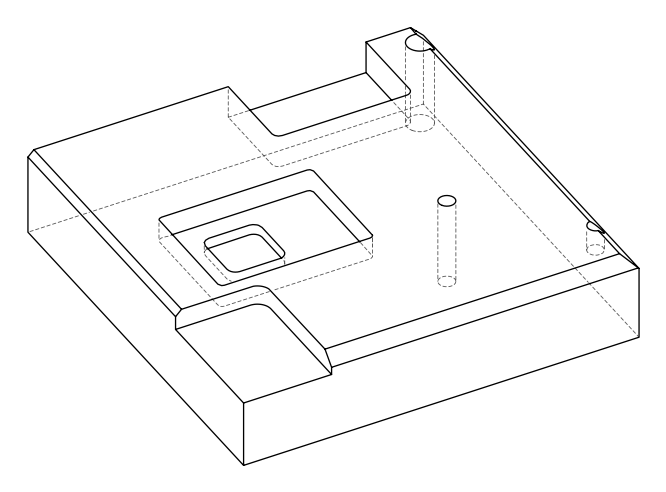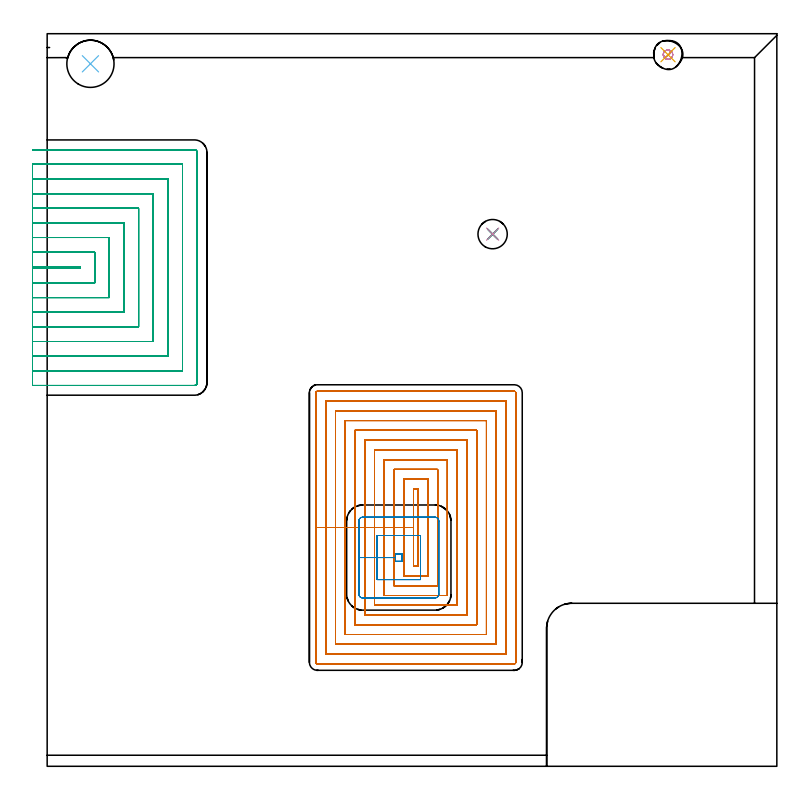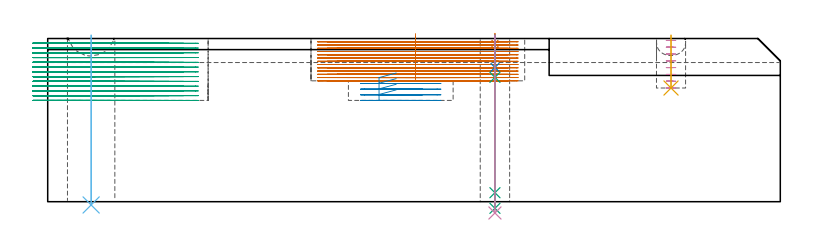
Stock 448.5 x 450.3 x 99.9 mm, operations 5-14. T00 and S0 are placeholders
(PLAN: 14 operations, 10 tool changes, 234.6 min)
(1 AREA_MILL | FG_CHAMFER_SURFACE | UGT0205_001 | 20.64 min | 48445 mm3)
(2 AREA_MILL_1 | FG_CHAMFER_SURFACE_1 | UGT0205_001 | 7.55 min | 7191 mm3)
(3 AREA_MILL_2 | FG_CHAMFER_SURFACE_2 | UGT0205_001 | 14 min | 32565 mm3)
(4 MILL_CORNER_NOTCH_RECTANGULAR | CORNER_NOTCH_RECTANGULAR | UGT0201_006 | Follow Part, ap 7, ae 75% | 7.09 min | 318556 mm3)
(5 MILL_RECTANGULAR_POCKET | POCKET_RECTANGULAR_STRAIGHT | NXT0201_009 | Follow Part, ap 2, ae 75% | 100.05 min | 594123 mm3)
(6 MILL_RECTANGULAR_POCKET_1 | POCKET_RECTANGULAR_STRAIGHT_1 | UGT0201_133 | Follow Part, ap 3.75, ae 75% | 3.33 min | 48732 mm3)
(7 MILL_SLOT | SLOT_PARTIAL_RECTANGULAR | NXT0201_011 | Follow Part, ap 3, ae 75% | 79.36 min | 582985 mm3)
(8 MILL_BLIND_HOLE_FROM_SOLID_MATERIAL | STEP1POCKET | NXT0201_011 | Spiral | 1.01 min | 6815 mm3)
(9 BORE_BLIND_HOLE | STEP1POCKET | UGT0332_075 | 0.13 min | 0 mm3)
(10 INDEXABLE_INSERT_DRILL_THROUGH_HOLE_FROM_SOLID | STEP1HOLE | NXT0302_029 | 0.42 min | 64972 mm3)
(11 SPOT_DRILL | STEP1HOLE_1 | NXT0321_9005460120000 | 0.05 min | 155 mm3)
(12 DRILL_BLIND_HOLE_INTO_CENTER | STEP1HOLE_1 | NXT0301_089 | 0.08 min | 1576 mm3)
(13 GUN_DRILL_THROUGH_HOLE | STEP1HOLE_1 | UGT0307_008 | 0.52 min | 7937 mm3)
(14 DRILL_TO_ENLARGE_THROUGH_HOLE | STEP1HOLE_1 | UGT0301_046 | 0.44 min | 15697 mm3)
(TOOL UGT0205_001 | Chamfer Mill 20 x 3 x 45 deg. | D20 FL50 Z2)
(TOOL UGT0201_006 | End Mill 28 mm | D28 FL25 Z2)
(TOOL NXT0201_009 | ENDMILL 8mm [2P460-0800-NA 1630] | D8 FL26 Z6)
(TOOL UGT0201_133 | Carbide End Mill 15.0 | D15 FL30 Z4)
(TOOL NXT0201_011 | ENDMILL 12mm [2P460-1200-NA 1630] | D12 FL38 Z6)
(TOOL UGT0332_075 | 17.75 mm Rough Boring Bar | D17.75)
(TOOL NXT0302_029 | Index. Insert Drill 29mm [880-D2900L32-05] | D29 PA176 FL145 Z2)
(TOOL NXT0321_9005460120000 | NC Spot Drill, 142deg, 12mm, Carbide, Uncoated | D12 PA142 FL30 Z2)
(TOOL NXT0301_089 | Carbide Drill 11.8mm [860.1-1180-035A1-MM 2214] | D11.8 PA140 FL55 Z2)
(TOOL UGT0307_008 | Gun Drill 11 mm | D11 PA130 FL24 Z1)
(TOOL UGT0301_046 | Twist Drill 18 mm | D18 PA118 FL130 Z2)
(OP 5 MILL_RECTANGULAR_POCKET)
G17 G21 G94 G90
T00 M6
G54
G17 G0 G90 X225.2 Y165.382 S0 M3
G43 Z109.9 H1
Z102.9
G94 G1 Y146.75 Z97.908 F250.
Y123. F500.
X228.
Y170.5
X225.2
Y146.75
X219.2
Y117.
X234.
Y176.5
X219.2
Y146.75
X213.2
Y111.
X240.
Y182.5
X213.2
Y146.75
X207.2
Y105.
X246.
Y188.5
X207.2
Y146.75
X201.2
Y99.
X252.
Y194.5
X201.2
Y146.75
X195.2
Y93.
X258.
Y200.5
X195.2
Y146.75
X189.2
Y87.
X264.
Y206.5
X189.2
Y146.75
X183.2
Y81.
X270.
Y212.5
X183.2
Y146.75
X177.2
Y75.
X276.
Y218.5
X177.2
Y146.75
X171.2
Y69.
X282.
Y224.5
X171.2
Y146.75
X165.2
Y63.8
G3 X166. Y63. R0.8
G1 X287.2
G3 X288. Y63.8 R0.8
G1 Y229.7
G3 X287.2 Y230.5 R0.8
G1 X166.
G3 X165.2 Y229.7 R0.8
G1 Y146.75
Y145.75
G0 X225.2 Y165.382 Z100.908
G1 Y146.75 Z95.915 F250.
Y123. F500.
X228.
Y170.5
X225.2
Y146.75
X219.2
Y117.
X234.
Y176.5
X219.2
Y146.75
X213.2
Y111.
X240.
Y182.5
X213.2
Y146.75
X207.2
Y105.
X246.
Y188.5
X207.2
Y146.75
X201.2
Y99.
X252.
Y194.5
X201.2
Y146.75
X195.2
Y93.
X258.
Y200.5
X195.2
Y146.75
X189.2
Y87.
X264.
Y206.5
X189.2
Y146.75
X183.2
Y81.
X270.
Y212.5
X183.2
Y146.75
X177.2
Y75.
X276.
Y218.5
X177.2
Y146.75
X171.2
Y69.
X282.
Y224.5
X171.2
Y146.75
X165.2
Y63.8
G3 X166. Y63. R0.8
G1 X287.2
G3 X288. Y63.8 R0.8
G1 Y229.7
G3 X287.2 Y230.5 R0.8
G1 X166.
G3 X165.2 Y229.7 R0.8
G1 Y146.75
Y145.75
G0 X225.2 Y165.382 Z98.915
G1 Y146.75 Z93.923 F250.
Y123. F500.
X228.
Y170.5
X225.2
Y146.75
X219.2
Y117.
X234.
Y176.5
X219.2
Y146.75
X213.2
Y111.
X240.
Y182.5
X213.2
Y146.75
X207.2
Y105.
X246.
Y188.5
X207.2
Y146.75
X201.2
Y99.
X252.
Y194.5
X201.2
Y146.75
X195.2
Y93.
X258.
Y200.5
X195.2
Y146.75
X189.2
Y87.
X264.
Y206.5
X189.2
Y146.75
X183.2
Y81.
X270.
Y212.5
X183.2
Y146.75
X177.2
Y75.
X276.
Y218.5
X177.2
Y146.75
X171.2
Y69.
X282.
Y224.5
X171.2
Y146.75
X165.2
Y63.8
G3 X166. Y63. R0.8
G1 X287.2
G3 X288. Y63.8 R0.8
G1 Y229.7
G3 X287.2 Y230.5 R0.8
G1 X166.
G3 X165.2 Y229.7 R0.8
G1 Y146.75
Y145.75
G0 X225.2 Y165.382 Z96.923
G1 Y146.75 Z91.931 F250.
Y123. F500.
X228.
Y170.5
X225.2
Y146.75
X219.2
Y117.
X234.
Y176.5
X219.2
Y146.75
X213.2
Y111.
X240.
Y182.5
X213.2
Y146.75
X207.2
Y105.
X246.
Y188.5
X207.2
Y146.75
X201.2
Y99.
X252.
Y194.5
X201.2
Y146.75
X195.2
Y93.
X258.
Y200.5
X195.2
Y146.75
X189.2
Y87.
X264.
Y206.5
X189.2
Y146.75
X183.2
Y81.
X270.
Y212.5
X183.2
Y146.75
X177.2
Y75.
X276.
Y218.5
X177.2
Y146.75
X171.2
Y69.
X282.
Y224.5
X171.2
Y146.75
X165.2
Y63.8
G3 X166. Y63. R0.8
G1 X287.2
G3 X288. Y63.8 R0.8
G1 Y229.7
G3 X287.2 Y230.5 R0.8
G1 X166.
G3 X165.2 Y229.7 R0.8
G1 Y146.75
Y145.75
G0 X225.2 Y165.382 Z94.931
G1 Y146.75 Z89.938 F250.
Y123. F500.
X228.
Y170.5
X225.2
Y146.75
X219.2
Y117.
X234.
Y176.5
X219.2
Y146.75
X213.2
Y111.
X240.
Y182.5
X213.2
Y146.75
X207.2
Y105.
X246.
Y188.5
X207.2
Y146.75
X201.2
Y99.
X252.
Y194.5
X201.2
Y146.75
X195.2
Y93.
X258.
Y200.5
X195.2
Y146.75
X189.2
Y87.
X264.
Y206.5
X189.2
Y146.75
X183.2
Y81.
X270.
Y212.5
X183.2
Y146.75
X177.2
Y75.
X276.
Y218.5
X177.2
Y146.75
X171.2
Y69.
X282.
Y224.5
X171.2
Y146.75
X165.2
Y63.8
G3 X166. Y63. R0.8
G1 X287.2
G3 X288. Y63.8 R0.8
G1 Y229.7
G3 X287.2 Y230.5 R0.8
G1 X166.
G3 X165.2 Y229.7 R0.8
G1 Y146.75
Y145.75
G0 X225.2 Y165.382 Z92.938
G1 Y146.75 Z87.946 F250.
Y123. F500.
X228.
Y170.5
X225.2
Y146.75
X219.2
Y117.
X234.
Y176.5
X219.2
Y146.75
X213.2
Y111.
X240.
Y182.5
X213.2
Y146.75
X207.2
Y105.
X246.
Y188.5
X207.2
Y146.75
X201.2
Y99.
X252.
Y194.5
X201.2
Y146.75
X195.2
Y93.
X258.
Y200.5
X195.2
Y146.75
X189.2
Y87.
X264.
Y206.5
X189.2
Y146.75
X183.2
Y81.
X270.
Y212.5
X183.2
Y146.75
X177.2
Y75.
X276.
Y218.5
X177.2
Y146.75
X171.2
Y69.
X282.
Y224.5
X171.2
Y146.75
X165.2
Y63.8
G3 X166. Y63. R0.8
G1 X287.2
G3 X288. Y63.8 R0.8
G1 Y229.7
G3 X287.2 Y230.5 R0.8
G1 X166.
G3 X165.2 Y229.7 R0.8
G1 Y146.75
Y145.75
G0 X225.2 Y165.382 Z90.946
G1 Y146.75 Z85.954 F250.
Y123. F500.
X228.
Y170.5
X225.2
Y146.75
X219.2
Y117.
X234.
Y176.5
X219.2
Y146.75
X213.2
Y111.
X240.
Y182.5
X213.2
Y146.75
X207.2
Y105.
X246.
Y188.5
X207.2
Y146.75
X201.2
Y99.
X252.
Y194.5
X201.2
Y146.75
X195.2
Y93.
X258.
Y200.5
X195.2
Y146.75
X189.2
Y87.
X264.
Y206.5
X189.2
Y146.75
X183.2
Y81.
X270.
Y212.5
X183.2
Y146.75
X177.2
Y75.
X276.
Y218.5
X177.2
Y146.75
X171.2
Y69.
X282.
Y224.5
X171.2
Y146.75
X165.2
Y63.8
G3 X166. Y63. R0.8
G1 X287.2
G3 X288. Y63.8 R0.8
G1 Y229.7
G3 X287.2 Y230.5 R0.8
G1 X166.
G3 X165.2 Y229.7 R0.8
G1 Y146.75
Y145.75
G0 X225.2 Y165.382 Z88.954
G1 Y146.75 Z83.962 F250.
Y123. F500.
X228.
Y170.5
X225.2
Y146.75
X219.2
Y117.
X234.
Y176.5
X219.2
Y146.75
X213.2
Y111.
X240.
Y182.5
X213.2
Y146.75
X207.2
Y105.
X246.
Y188.5
X207.2
Y146.75
X201.2
Y99.
X252.
Y194.5
X201.2
Y146.75
X195.2
Y93.
X258.
Y200.5
X195.2
Y146.75
X189.2
Y87.
X264.
Y206.5
X189.2
Y146.75
X183.2
Y81.
X270.
Y212.5
X183.2
Y146.75
X177.2
Y75.
X276.
Y218.5
X177.2
Y146.75
X171.2
Y69.
X282.
Y224.5
X171.2
Y146.75
X165.2
Y63.8
G3 X166. Y63. R0.8
G1 X287.2
G3 X288. Y63.8 R0.8
G1 Y229.7
G3 X287.2 Y230.5 R0.8
G1 X166.
G3 X165.2 Y229.7 R0.8
G1 Y146.75
Y145.75
G0 X225.2 Y165.382 Z86.962
G1 Y146.75 Z81.969 F250.
Y123. F500.
X228.
Y170.5
X225.2
Y146.75
X219.2
Y117.
X234.
Y176.5
X219.2
Y146.75
X213.2
Y111.
X240.
Y182.5
X213.2
Y146.75
X207.2
Y105.
X246.
Y188.5
X207.2
Y146.75
X201.2
Y99.
X252.
Y194.5
X201.2
Y146.75
X195.2
Y93.
X258.
Y200.5
X195.2
Y146.75
X189.2
Y87.
X264.
Y206.5
X189.2
Y146.75
X183.2
Y81.
X270.
Y212.5
X183.2
Y146.75
X177.2
Y75.
X276.
Y218.5
X177.2
Y146.75
X171.2
Y69.
X282.
Y224.5
X171.2
Y146.75
X165.2
Y63.8
G3 X166. Y63. R0.8
G1 X287.2
G3 X288. Y63.8 R0.8
G1 Y229.7
G3 X287.2 Y230.5 R0.8
G1 X166.
G3 X165.2 Y229.7 R0.8
G1 Y146.75
Y145.75
G0 X225.2 Y165.382 Z84.969
G1 Y146.75 Z79.977 F250.
Y123. F500.
X228.
Y170.5
X225.2
Y146.75
X219.2
Y117.
X234.
Y176.5
X219.2
Y146.75
X213.2
Y111.
X240.
Y182.5
X213.2
Y146.75
X207.2
Y105.
X246.
Y188.5
X207.2
Y146.75
X201.2
Y99.
X252.
Y194.5
X201.2
Y146.75
X195.2
Y93.
X258.
Y200.5
X195.2
Y146.75
X189.2
Y87.
X264.
Y206.5
X189.2
Y146.75
X183.2
Y81.
X270.
Y212.5
X183.2
Y146.75
X177.2
Y75.
X276.
Y218.5
X177.2
Y146.75
X171.2
Y69.
X282.
Y224.5
X171.2
Y146.75
X165.2
Y63.8
G3 X166. Y63. R0.8
G1 X287.2
G3 X288. Y63.8 R0.8
G1 Y229.7
G3 X287.2 Y230.5 R0.8
G1 X166.
G3 X165.2 Y229.7 R0.8
G1 Y146.75
Y145.75
G0 X225.2 Y165.382 Z82.977
G1 Y146.75 Z77.985 F250.
Y123. F500.
X228.
Y170.5
X225.2
Y146.75
X219.2
Y117.
X234.
Y176.5
X219.2
Y146.75
X213.2
Y111.
X240.
Y182.5
X213.2
Y146.75
X207.2
Y105.
X246.
Y188.5
X207.2
Y146.75
X201.2
Y99.
X252.
Y194.5
X201.2
Y146.75
X195.2
Y93.
X258.
Y200.5
X195.2
Y146.75
X189.2
Y87.
X264.
Y206.5
X189.2
Y146.75
X183.2
Y81.
X270.
Y212.5
X183.2
Y146.75
X177.2
Y75.
X276.
Y218.5
X177.2
Y146.75
X171.2
Y69.
X282.
Y224.5
X171.2
Y146.75
X165.2
Y63.8
G3 X166. Y63. R0.8
G1 X287.2
G3 X288. Y63.8 R0.8
G1 Y229.7
G3 X287.2 Y230.5 R0.8
G1 X166.
G3 X165.2 Y229.7 R0.8
G1 Y146.75
Y145.75
G0 X225.2 Y165.382 Z80.985
G1 Y146.75 Z75.992 F250.
Y123. F500.
X228.
Y170.5
X225.2
Y146.75
X219.2
Y117.
X234.
Y176.5
X219.2
Y146.75
X213.2
Y111.
X240.
Y182.5
X213.2
Y146.75
X207.2
Y105.
X246.
Y188.5
X207.2
Y146.75
X201.2
Y99.
X252.
Y194.5
X201.2
Y146.75
X195.2
Y93.
X258.
Y200.5
X195.2
Y146.75
X189.2
Y87.
X264.
Y206.5
X189.2
Y146.75
X183.2
Y81.
X270.
Y212.5
X183.2
Y146.75
X177.2
Y75.
X276.
Y218.5
X177.2
Y146.75
X171.2
Y69.
X282.
Y224.5
X171.2
Y146.75
X165.2
Y63.8
G3 X166. Y63. R0.8
G1 X287.2
G3 X288. Y63.8 R0.8
G1 Y229.7
G3 X287.2 Y230.5 R0.8
G1 X166.
G3 X165.2 Y229.7 R0.8
G1 Y146.75
Y145.75
G0 X225.2 Y165.382 Z78.992
G1 Y146.75 Z74. F250.
Y123. F500.
X228.
Y170.5
X225.2
Y146.75
X219.2
Y117.
X234.
Y176.5
X219.2
Y146.75
X213.2
Y111.
X240.
Y182.5
X213.2
Y146.75
X207.2
Y105.
X246.
Y188.5
X207.2
Y146.75
X201.2
Y99.
X252.
Y194.5
X201.2
Y146.75
X195.2
Y93.
X258.
Y200.5
X195.2
Y146.75
X189.2
Y87.
X264.
Y206.5
X189.2
Y146.75
X183.2
Y81.
X270.
Y212.5
X183.2
Y146.75
X177.2
Y75.
X276.
Y218.5
X177.2
Y146.75
X171.2
Y69.
X282.
Y224.5
X171.2
Y146.75
X165.2
Y63.8
G3 X166. Y63. R0.8
G1 X287.2
G3 X288. Y63.8 R0.8
G1 Y229.7
G3 X287.2 Y230.5 R0.8
G1 X166.
G3 X165.2 Y229.7 R0.8
G1 Y146.75
Y145.75
G0 Z109.9
M5
M2
(OP 6 MILL_RECTANGULAR_POCKET_1)
G17 G21 G94 G90
T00 M6
G54
G17 G0 G90 X213.355 Y141.85 S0 M3
G43 Z109.9 H0
Z78.782
G94 G1 X202.85 Z75.967 F250.
Y128.3 Z72.336
X214.1
Y126. F500.
X218.2
Y130.6
X214.1
Y128.3
X202.85
Y114.75
X229.45
Y141.85
X202.85
Y128.3
X191.6
Y105.8
G3 X193.9 Y103.5 R2.3
G1 X238.4
G3 X240.7 Y105.8 R2.3
G1 Y150.8
G3 X238.4 Y153.1 R2.3
G1 X193.9
G3 X191.6 Y150.8 R2.3
G1 Y128.3
Y127.3
G0 X213.355 Y141.85 Z75.336
G1 X202.85 Z72.522 F250.
Y128.3 Z68.891
X214.1
Y126. F500.
X218.2
Y130.6
X214.1
Y128.3
X202.85
Y114.75
X229.45
Y141.85
X202.85
Y128.3
X191.6
Y105.8
G3 X193.9 Y103.5 R2.3
G1 X238.4
G3 X240.7 Y105.8 R2.3
G1 Y150.8
G3 X238.4 Y153.1 R2.3
G1 X193.9
G3 X191.6 Y150.8 R2.3
G1 Y128.3
Y127.3
G0 X213.355 Y141.85 Z71.891
G1 X202.85 Z69.076 F250.
Y128.3 Z65.445
X214.1
Y126. F500.
X218.2
Y130.6
X214.1
Y128.3
X202.85
Y114.75
X229.45
Y141.85
X202.85
Y128.3
X191.6
Y105.8
G3 X193.9 Y103.5 R2.3
G1 X238.4
G3 X240.7 Y105.8 R2.3
G1 Y150.8
G3 X238.4 Y153.1 R2.3
G1 X193.9
G3 X191.6 Y150.8 R2.3
G1 Y128.3
Y127.3
G0 X213.355 Y141.85 Z68.445
G1 X202.85 Z65.631 F250.
Y128.3 Z62.
X214.1
Y126. F500.
X218.2
Y130.6
X214.1
Y128.3
X202.85
Y114.75
X229.45
Y141.85
X202.85
Y128.3
X191.6
Y105.8
G3 X193.9 Y103.5 R2.3
G1 X238.4
G3 X240.7 Y105.8 R2.3
G1 Y150.8
G3 X238.4 Y153.1 R2.3
G1 X193.9
G3 X191.6 Y150.8 R2.3
G1 Y128.3
Y127.3
G0 Z109.9
M5
M2
(OP 7 MILL_SLOT)
G17 G21 G94 G90
T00 M6
G54
G17 G0 G90 X-9. Y306.1 S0 M3
G43 Z109.9 H1
Z96.985
G94 G1 X-6. F250.
X20.2 F500.
Y307.
X-6.
X-9. F250.
Y297.1
X-6.
X29.2 F500.
Y316.
X-6.
X-9. F250.
Y288.1
X-6.
X38.2 F500.
Y325.
X-6.
X-9. F250.
Y279.1
X-6.
X47.2 F500.
Y334.
X-6.
X-9. F250.
Y270.1
X-6.
X56.2 F500.
Y343.
X-6.
X-9. F250.
Y261.1
X-6.
X65.2 F500.
Y352.
X-6.
X-9. F250.
Y252.1
X-6.
X74.2 F500.
Y361.
X-6.
X-9. F250.
Y243.1
X-6.
X83.2 F500.
Y370.
X-6.
X-9. F250.
Y234.1
X-6.
X90.5 F500.
G3 X92.2 Y235.8 R1.7
G1 Y377.3
G3 X90.5 Y379. R1.7
G1 X-6.
X-9. F250.
G0 Y306.1 Z94.069
G1 X-6.
X20.2 F500.
Y307.
X-6.
X-9. F250.
Y297.1
X-6.
X29.2 F500.
Y316.
X-6.
X-9. F250.
Y288.1
X-6.
X38.2 F500.
Y325.
X-6.
X-9. F250.
Y279.1
X-6.
X47.2 F500.
Y334.
X-6.
X-9. F250.
Y270.1
X-6.
X56.2 F500.
Y343.
X-6.
X-9. F250.
Y261.1
X-6.
X65.2 F500.
Y352.
X-6.
X-9. F250.
Y252.1
X-6.
X74.2 F500.
Y361.
X-6.
X-9. F250.
Y243.1
X-6.
X83.2 F500.
Y370.
X-6.
X-9. F250.
Y234.1
X-6.
X90.5 F500.
G3 X92.2 Y235.8 R1.7
G1 Y377.3
G3 X90.5 Y379. R1.7
G1 X-6.
X-9. F250.
G0 Y306.1 Z91.154
G1 X-6.
X20.2 F500.
Y307.
X-6.
X-9. F250.
Y297.1
X-6.
X29.2 F500.
Y316.
X-6.
X-9. F250.
Y288.1
X-6.
X38.2 F500.
Y325.
X-6.
X-9. F250.
Y279.1
X-6.
X47.2 F500.
Y334.
X-6.
X-9. F250.
Y270.1
X-6.
X56.2 F500.
Y343.
X-6.
X-9. F250.
Y261.1
X-6.
X65.2 F500.
Y352.
X-6.
X-9. F250.
Y252.1
X-6.
X74.2 F500.
Y361.
X-6.
X-9. F250.
Y243.1
X-6.
X83.2 F500.
Y370.
X-6.
X-9. F250.
Y234.1
X-6.
X90.5 F500.
G3 X92.2 Y235.8 R1.7
G1 Y377.3
G3 X90.5 Y379. R1.7
G1 X-6.
X-9. F250.
G0 Y306.1 Z88.238
G1 X-6.
X20.2 F500.
Y307.
X-6.
X-9. F250.
Y297.1
X-6.
X29.2 F500.
Y316.
X-6.
X-9. F250.
Y288.1
X-6.
X38.2 F500.
Y325.
X-6.
X-9. F250.
Y279.1
X-6.
X47.2 F500.
Y334.
X-6.
X-9. F250.
Y270.1
X-6.
X56.2 F500.
Y343.
X-6.
X-9. F250.
Y261.1
X-6.
X65.2 F500.
Y352.
X-6.
X-9. F250.
Y252.1
X-6.
X74.2 F500.
Y361.
X-6.
X-9. F250.
Y243.1
X-6.
X83.2 F500.
Y370.
X-6.
X-9. F250.
Y234.1
X-6.
X90.5 F500.
G3 X92.2 Y235.8 R1.7
G1 Y377.3
G3 X90.5 Y379. R1.7
G1 X-6.
X-9. F250.
G0 Y306.1 Z85.323
G1 X-6.
X20.2 F500.
Y307.
X-6.
X-9. F250.
Y297.1
X-6.
X29.2 F500.
Y316.
X-6.
X-9. F250.
Y288.1
X-6.
X38.2 F500.
Y325.
X-6.
X-9. F250.
Y279.1
X-6.
X47.2 F500.
Y334.
X-6.
X-9. F250.
Y270.1
X-6.
X56.2 F500.
Y343.
X-6.
X-9. F250.
Y261.1
X-6.
X65.2 F500.
Y352.
X-6.
X-9. F250.
Y252.1
X-6.
X74.2 F500.
Y361.
X-6.
X-9. F250.
Y243.1
X-6.
X83.2 F500.
Y370.
X-6.
X-9. F250.
Y234.1
X-6.
X90.5 F500.
G3 X92.2 Y235.8 R1.7
G1 Y377.3
G3 X90.5 Y379. R1.7
G1 X-6.
X-9. F250.
G0 Y306.1 Z82.408
G1 X-6.
X20.2 F500.
Y307.
X-6.
X-9. F250.
Y297.1
X-6.
X29.2 F500.
Y316.
X-6.
X-9. F250.
Y288.1
X-6.
X38.2 F500.
Y325.
X-6.
X-9. F250.
Y279.1
X-6.
X47.2 F500.
Y334.
X-6.
X-9. F250.
Y270.1
X-6.
X56.2 F500.
Y343.
X-6.
X-9. F250.
Y261.1
X-6.
X65.2 F500.
Y352.
X-6.
X-9. F250.
Y252.1
X-6.
X74.2 F500.
Y361.
X-6.
X-9. F250.
Y243.1
X-6.
X83.2 F500.
Y370.
X-6.
X-9. F250.
Y234.1
X-6.
X90.5 F500.
G3 X92.2 Y235.8 R1.7
G1 Y377.3
G3 X90.5 Y379. R1.7
G1 X-6.
X-9. F250.
G0 Y306.1 Z79.492
G1 X-6.
X20.2 F500.
Y307.
X-6.
X-9. F250.
Y297.1
X-6.
X29.2 F500.
Y316.
X-6.
X-9. F250.
Y288.1
X-6.
X38.2 F500.
Y325.
X-6.
X-9. F250.
Y279.1
X-6.
X47.2 F500.
Y334.
X-6.
X-9. F250.
Y270.1
X-6.
X56.2 F500.
Y343.
X-6.
X-9. F250.
Y261.1
X-6.
X65.2 F500.
Y352.
X-6.
X-9. F250.
Y252.1
X-6.
X74.2 F500.
Y361.
X-6.
X-9. F250.
Y243.1
X-6.
X83.2 F500.
Y370.
X-6.
X-9. F250.
Y234.1
X-6.
X90.5 F500.
G3 X92.2 Y235.8 R1.7
G1 Y377.3
G3 X90.5 Y379. R1.7
G1 X-6.
X-9. F250.
G0 Y306.1 Z76.577
G1 X-6.
X20.2 F500.
Y307.
X-6.
X-9. F250.
Y297.1
X-6.
X29.2 F500.
Y316.
X-6.
X-9. F250.
Y288.1
X-6.
X38.2 F500.
Y325.
X-6.
X-9. F250.
Y279.1
X-6.
X47.2 F500.
Y334.
X-6.
X-9. F250.
Y270.1
X-6.
X56.2 F500.
Y343.
X-6.
X-9. F250.
Y261.1
X-6.
X65.2 F500.
Y352.
X-6.
X-9. F250.
Y252.1
X-6.
X74.2 F500.
Y361.
X-6.
X-9. F250.
Y243.1
X-6.
X83.2 F500.
Y370.
X-6.
X-9. F250.
Y234.1
X-6.
X90.5 F500.
G3 X92.2 Y235.8 R1.7
G1 Y377.3
G3 X90.5 Y379. R1.7
G1 X-6.
X-9. F250.
G0 Y306.1 Z73.662
G1 X-6.
X20.2 F500.
Y307.
X-6.
X-9. F250.
Y297.1
X-6.
X29.2 F500.
Y316.
X-6.
X-9. F250.
Y288.1
X-6.
X38.2 F500.
Y325.
X-6.
X-9. F250.
Y279.1
X-6.
X47.2 F500.
Y334.
X-6.
X-9. F250.
Y270.1
X-6.
X56.2 F500.
Y343.
X-6.
X-9. F250.
Y261.1
X-6.
X65.2 F500.
Y352.
X-6.
X-9. F250.
Y252.1
X-6.
X74.2 F500.
Y361.
X-6.
X-9. F250.
Y243.1
X-6.
X83.2 F500.
Y370.
X-6.
X-9. F250.
Y234.1
X-6.
X90.5 F500.
G3 X92.2 Y235.8 R1.7
G1 Y377.3
G3 X90.5 Y379. R1.7
G1 X-6.
X-9. F250.
G0 Y306.1 Z70.746
G1 X-6.
X20.2 F500.
Y307.
X-6.
X-9. F250.
Y297.1
X-6.
X29.2 F500.
Y316.
X-6.
X-9. F250.
Y288.1
X-6.
X38.2 F500.
Y325.
X-6.
X-9. F250.
Y279.1
X-6.
X47.2 F500.
Y334.
X-6.
X-9. F250.
Y270.1
X-6.
X56.2 F500.
Y343.
X-6.
X-9. F250.
Y261.1
X-6.
X65.2 F500.
Y352.
X-6.
X-9. F250.
Y252.1
X-6.
X74.2 F500.
Y361.
X-6.
X-9. F250.
Y243.1
X-6.
X83.2 F500.
Y370.
X-6.
X-9. F250.
Y234.1
X-6.
X90.5 F500.
G3 X92.2 Y235.8 R1.7
G1 Y377.3
G3 X90.5 Y379. R1.7
G1 X-6.
X-9. F250.
G0 Y306.1 Z67.831
G1 X-6.
X20.2 F500.
Y307.
X-6.
X-9. F250.
Y297.1
X-6.
X29.2 F500.
Y316.
X-6.
X-9. F250.
Y288.1
X-6.
X38.2 F500.
Y325.
X-6.
X-9. F250.
Y279.1
X-6.
X47.2 F500.
Y334.
X-6.
X-9. F250.
Y270.1
X-6.
X56.2 F500.
Y343.
X-6.
X-9. F250.
Y261.1
X-6.
X65.2 F500.
Y352.
X-6.
X-9. F250.
Y252.1
X-6.
X74.2 F500.
Y361.
X-6.
X-9. F250.
Y243.1
X-6.
X83.2 F500.
Y370.
X-6.
X-9. F250.
Y234.1
X-6.
X90.5 F500.
G3 X92.2 Y235.8 R1.7
G1 Y377.3
G3 X90.5 Y379. R1.7
G1 X-6.
X-9. F250.
G0 Y306.1 Z64.915
G1 X-6.
X20.2 F500.
Y307.
X-6.
X-9. F250.
Y297.1
X-6.
X29.2 F500.
Y316.
X-6.
X-9. F250.
Y288.1
X-6.
X38.2 F500.
Y325.
X-6.
X-9. F250.
Y279.1
X-6.
X47.2 F500.
Y334.
X-6.
X-9. F250.
Y270.1
X-6.
X56.2 F500.
Y343.
X-6.
X-9. F250.
Y261.1
X-6.
X65.2 F500.
Y352.
X-6.
X-9. F250.
Y252.1
X-6.
X74.2 F500.
Y361.
X-6.
X-9. F250.
Y243.1
X-6.
X83.2 F500.
Y370.
X-6.
X-9. F250.
Y234.1
X-6.
X90.5 F500.
G3 X92.2 Y235.8 R1.7
G1 Y377.3
G3 X90.5 Y379. R1.7
G1 X-6.
X-9. F250.
G0 Y306.1 Z62.
G1 X-6.
X20.2 F500.
Y307.
X-6.
X-9. F250.
Y297.1
X-6.
X29.2 F500.
Y316.
X-6.
X-9. F250.
Y288.1
X-6.
X38.2 F500.
Y325.
X-6.
X-9. F250.
Y279.1
X-6.
X47.2 F500.
Y334.
X-6.
X-9. F250.
Y270.1
X-6.
X56.2 F500.
Y343.
X-6.
X-9. F250.
Y261.1
X-6.
X65.2 F500.
Y352.
X-6.
X-9. F250.
Y252.1
X-6.
X74.2 F500.
Y361.
X-6.
X-9. F250.
Y243.1
X-6.
X83.2 F500.
Y370.
X-6.
X-9. F250.
Y234.1
X-6.
X90.5 F500.
G3 X92.2 Y235.8 R1.7
G1 Y377.3
G3 X90.5 Y379. R1.7
G1 X-6.
X-9. F250.
G0 Z109.9
M5
M2
(OP 8 MILL_BLIND_HOLE_FROM_SOLID_MATERIAL)
G17 G21 G94 G90
T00 M6
G54
G17 G0 G90 X381.6 Y437.4 S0 M3
G43 Z109.9 H1
Z98.738
G94 G3 X381.744 Y440.156 R1.382 F250.
X378.716 Y437.703 R2.756
X381.297 Y434.516 R2.9
X378.716 Y437.703 R-2.9
X380.006 Y436.11 R1.45
X381.6 Y437.4 R1.45
G0 Z94.575
G3 X381.744 Y440.156 R1.382
X378.716 Y437.703 R2.756
X381.297 Y434.516 R2.9
X378.716 Y437.703 R-2.9
X380.006 Y436.11 R1.45
X381.6 Y437.4 R1.45
G0 Z90.413
G3 X381.744 Y440.156 R1.382
X378.716 Y437.703 R2.756
X381.297 Y434.516 R2.9
X378.716 Y437.703 R-2.9
X380.006 Y436.11 R1.45
X381.6 Y437.4 R1.45
G0 Z86.25
G3 X381.744 Y440.156 R1.382
X378.716 Y437.703 R2.756
X381.297 Y434.516 R2.9
X378.716 Y437.703 R-2.9
X380.006 Y436.11 R1.45
X381.6 Y437.4 R1.45
G0 Z82.088
G3 X381.744 Y440.156 R1.382
X378.716 Y437.703 R2.756
X381.297 Y434.516 R2.9
X378.716 Y437.703 R-2.9
X380.006 Y436.11 R1.45
X381.6 Y437.4 R1.45
G0 Z77.925
G3 X381.744 Y440.156 R1.382
X378.716 Y437.703 R2.756
X381.297 Y434.516 R2.9
X378.716 Y437.703 R-2.9
X380.006 Y436.11 R1.45
X381.6 Y437.4 R1.45
G0 Z73.763
G3 X381.744 Y440.156 R1.382
X378.716 Y437.703 R2.756
X381.297 Y434.516 R2.9
X378.716 Y437.703 R-2.9
X380.006 Y436.11 R1.45
X381.6 Y437.4 R1.45
G0 Z69.6
G3 X381.744 Y440.156 R1.382
X378.716 Y437.703 R2.756
X381.297 Y434.516 R2.9
X378.716 Y437.703 R-2.9
X380.006 Y436.11 R1.45
X381.6 Y437.4 R1.45
G0 Z109.9
M5
M2
(OP 9 BORE_BLIND_HOLE)
G17 G21 G94 G90
T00 M6
G54
G17 G0 G90 X381.6 Y437.4 S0 M3
G43 Z109.9 H0
G94 G85 G98 Z69.6 F250. R101.9
G80
M5
M2
(OP 10 INDEXABLE_INSERT_DRILL_THROUGH_HOLE_FROM_SOLID)
G17 G21 G94 G90
T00 M6
G54
G17 G0 G90 X26.6 Y431.8 S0 M3
G43 Z109.9 H1
G94 G81 G98 Z-2.006 F250. R101.9
G80
M5
M2
(OP 11 SPOT_DRILL)
G17 G21 G94 G90
T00 M6
G54
G17 G0 G90 X273.8 Y327.1 S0 M3
G43 Z109.9 H0
G94 G81 G98 Z96.9 F250. R102.9
G80
M5
M2
(OP 12 DRILL_BLIND_HOLE_INTO_CENTER)
G17 G21 G94 G90
T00 M6
G54
G17 G0 G90 X273.8 Y327.1 S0 M3
G43 Z109.9 H1
G94 G81 G98 Z82.2 F250. R101.9
G80
M5
M2
(OP 13 GUN_DRILL_THROUGH_HOLE)
G17 G21 G94 G90
T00 M6
G54
G17 G0 G90 X273.8 Y327.1 M8
G43 Z109.9 H0
Z95.677
S716 M3
G94 G1 Z76.137 F125. M26
G4 X.084
Z5.5 F250.
G4 X.084
Z-4.065 F125.
G4 X.084
M5
M9
G0 Z95.677
Z109.9
M2
(OP 14 DRILL_TO_ENLARGE_THROUGH_HOLE)
G17 G21 G94 G90
T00 M6
G54
G17 G0 G90 X273.8 Y327.1 S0 M3
G43 Z109.9 H0
G94 G73 G98 Z-6.908 F250. Q17.801 R101.9
G80
M5
M2
